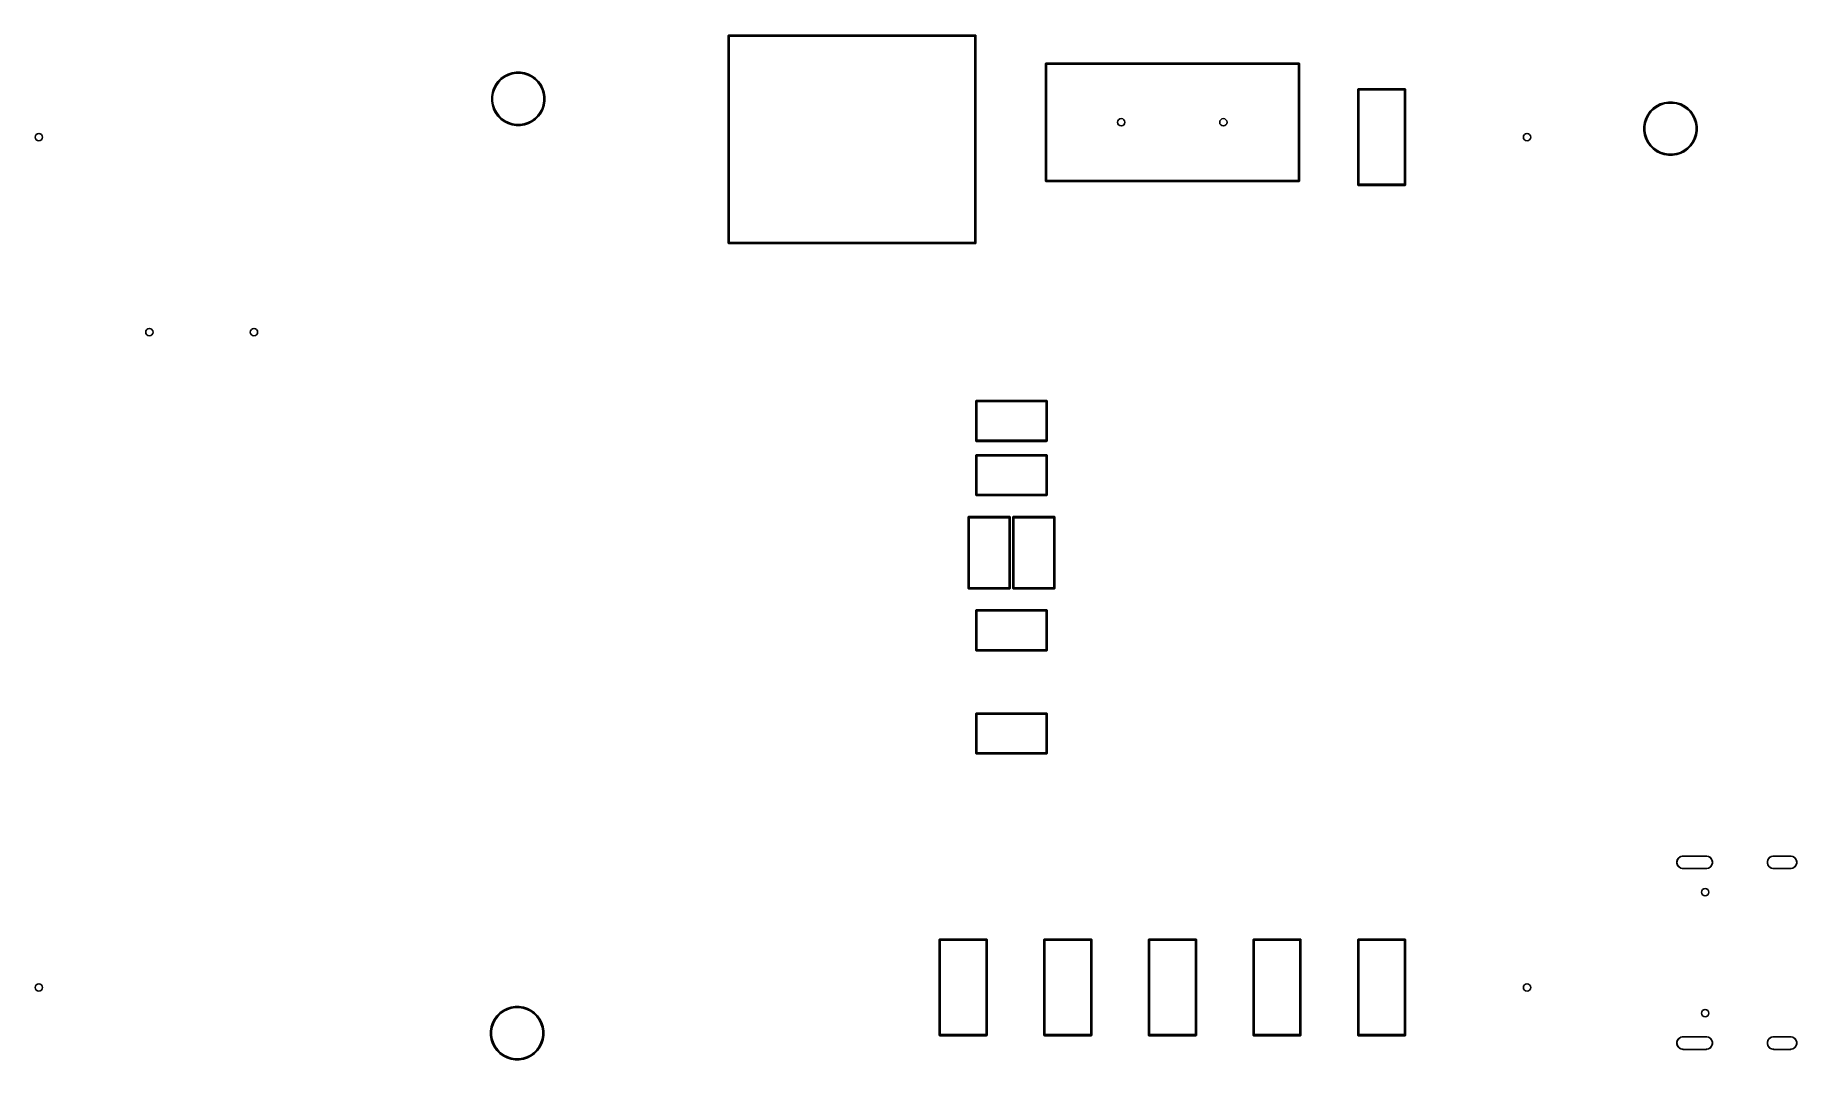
# Model space of a CAD drawing. Extents: x 4.08 to 7.4, y -4.83 to -2.91.
import ezdxf

# ---------------------------------------------------------------- set-up
doc = ezdxf.new("R2010")
doc.units = 0
doc.header["$MEASUREMENT"] = 0
doc.layers.add('BLACK', color=7, linetype='CONTINUOUS')

msp = doc.modelspace()

# ---------------------------------------------------------------- linework, layer by layer
at = {"layer": 'BLACK', "linetype": 'CONTINUOUS'}
for p, q in [((5.3854, -2.9067), (5.3855, -2.9064)), ((5.3854, -3.2965), (5.3854, -2.9067)), ((5.3855, -2.9064), (5.386, -2.9058)), ((5.386, -2.9058), (5.3864, -2.9057)), ((5.3864, -2.9057), (5.851, -2.9057)), ((5.3874, -2.9077), (5.3874, -3.2955)), ((5.85, -2.9077), (5.3874, -2.9077)), ((5.85, -3.2955), (5.85, -2.9077)), ((5.851, -2.9057), (5.8513, -2.9058)), ((5.8513, -2.9058), (5.8519, -2.9064)), ((5.8519, -2.9064), (5.8519, -2.9067)), ((5.8519, -2.9067), (5.8519, -3.2965)), ((4.9581, -2.9873), (4.9644, -2.9827)), ((4.9644, -2.9827), (4.9715, -2.9791)), ((4.9722, -2.9808), (4.9654, -2.9843)), ((4.9715, -2.9791), (4.979, -2.9767)), ((4.9794, -2.9785), (4.9722, -2.9808)), ((4.979, -2.9767), (4.9867, -2.9755)), ((4.9869, -2.9773), (4.9794, -2.9785)), ((4.9867, -2.9755), (4.9946, -2.9755)), ((4.9945, -2.9773), (4.9869, -2.9773)), ((5.002, -2.9785), (4.9945, -2.9773)), ((4.9946, -2.9755), (5.0024, -2.9767)), ((5.0092, -2.9808), (5.002, -2.9785)), ((5.0024, -2.9767), (5.0099, -2.9791)), ((5.016, -2.9843), (5.0092, -2.9808)), ((5.0099, -2.9791), (5.0169, -2.9827)), ((5.0169, -2.9827), (5.0233, -2.9873)), ((5.9825, -2.9593), (5.9826, -2.9589)), ((5.9825, -3.1798), (5.9825, -2.9593)), ((5.9826, -2.9589), (5.9831, -2.9584)), ((5.9831, -2.9584), (5.9835, -2.9583)), ((5.9835, -2.9583), (6.4599, -2.9583)), ((5.9845, -2.9603), (5.9845, -3.1788)), ((6.4589, -2.9603), (5.9845, -2.9603)), ((6.4589, -3.1788), (6.4589, -2.9603)), ((6.4599, -2.9583), (6.4602, -2.9584)), ((6.4602, -2.9584), (6.4608, -2.9589)), ((6.4608, -2.9589), (6.4608, -2.9593)), ((6.4608, -2.9593), (6.4608, -3.1798)), ((4.9406, -3.0216), (4.9419, -3.0138)), ((4.9419, -3.0138), (4.9443, -3.0063)), ((4.9436, -3.0142), (4.9424, -3.0217)), ((4.946, -3.007), (4.9436, -3.0142)), ((4.9443, -3.0063), (4.9479, -2.9993)), ((4.9494, -3.0002), (4.946, -3.007)), ((4.9479, -2.9993), (4.9525, -2.9929)), ((4.9539, -2.9941), (4.9494, -3.0002)), ((4.9525, -2.9929), (4.9581, -2.9873)), ((4.9593, -2.9887), (4.9539, -2.9941)), ((4.9654, -2.9843), (4.9593, -2.9887)), ((5.0221, -2.9887), (5.016, -2.9843)), ((5.0275, -2.9941), (5.0221, -2.9887)), ((5.0233, -2.9873), (5.0288, -2.9929)), ((5.0319, -3.0002), (5.0275, -2.9941)), ((5.0288, -2.9929), (5.0335, -2.9993)), ((5.0354, -3.007), (5.0319, -3.0002)), ((5.0335, -2.9993), (5.0371, -3.0063)), ((5.0377, -3.0142), (5.0354, -3.007)), ((5.0371, -3.0063), (5.0395, -3.0138)), ((5.0389, -3.0217), (5.0377, -3.0142)), ((5.0395, -3.0138), (5.0407, -3.0216)), ((6.5701, -3.0078), (6.5702, -3.0074)), ((6.5701, -3.1873), (6.5701, -3.0078)), ((6.5702, -3.0074), (6.5707, -3.0068)), ((6.5707, -3.0068), (6.5711, -3.0068)), ((6.5711, -3.0068), (6.6593, -3.0068)), ((6.5721, -3.0087), (6.5721, -3.1863)), ((6.6583, -3.0087), (6.5721, -3.0087)), ((6.6583, -3.1863), (6.6583, -3.0087)), ((6.6593, -3.0068), (6.6597, -3.0068)), ((6.6597, -3.0068), (6.6602, -3.0074)), ((6.6602, -3.0074), (6.6603, -3.0078)), ((6.6603, -3.0078), (6.6603, -3.1873)), ((4.9406, -3.0217), (4.9406, -3.0216)), ((4.9406, -3.0295), (4.9406, -3.0217)), ((4.9419, -3.0372), (4.9406, -3.0295)), ((4.9443, -3.0447), (4.9419, -3.0372)), ((4.9424, -3.0217), (4.9424, -3.0293)), ((4.9424, -3.0293), (4.9436, -3.0368)), ((4.9436, -3.0368), (4.946, -3.044)), ((4.9479, -3.0517), (4.9443, -3.0447)), ((4.946, -3.044), (4.9494, -3.0508)), ((5.0319, -3.0508), (5.0354, -3.044)), ((5.0371, -3.0447), (5.0335, -3.0517)), ((5.0354, -3.044), (5.0377, -3.0368)), ((5.0395, -3.0372), (5.0371, -3.0447)), ((5.0377, -3.0368), (5.0389, -3.0293)), ((5.0389, -3.0293), (5.0389, -3.0217)), ((5.0407, -3.0295), (5.0395, -3.0372)), ((5.0407, -3.0216), (5.0407, -3.0295)), ((7.1159, -3.0553), (7.1205, -3.0489)), ((7.1205, -3.0489), (7.1261, -3.0433)), ((7.1273, -3.0447), (7.1219, -3.0501)), ((7.1261, -3.0433), (7.1324, -3.0387)), ((7.1334, -3.0403), (7.1273, -3.0447)), ((7.1324, -3.0387), (7.1395, -3.0351)), ((7.1402, -3.0368), (7.1334, -3.0403)), ((7.1395, -3.0351), (7.147, -3.0327)), ((7.1474, -3.0345), (7.1402, -3.0368)), ((7.147, -3.0327), (7.1547, -3.0315)), ((7.1549, -3.0333), (7.1474, -3.0345)), ((7.1547, -3.0315), (7.1626, -3.0315)), ((7.1625, -3.0333), (7.1549, -3.0333)), ((7.17, -3.0345), (7.1625, -3.0333)), ((7.1626, -3.0315), (7.1704, -3.0327)), ((7.1772, -3.0368), (7.17, -3.0345)), ((7.1704, -3.0327), (7.1779, -3.0351)), ((7.184, -3.0403), (7.1772, -3.0368)), ((7.1779, -3.0351), (7.1849, -3.0387)), ((7.1901, -3.0447), (7.184, -3.0403)), ((7.1849, -3.0387), (7.1913, -3.0433)), ((7.1955, -3.0501), (7.1901, -3.0447)), ((7.1913, -3.0433), (7.1968, -3.0489)), ((7.1968, -3.0489), (7.2015, -3.0553)), ((4.9525, -3.0581), (4.9479, -3.0517)), ((4.9494, -3.0508), (4.9539, -3.0569)), ((4.9581, -3.0637), (4.9525, -3.0581)), ((4.9539, -3.0569), (4.9593, -3.0623)), ((4.9644, -3.0683), (4.9581, -3.0637)), ((4.9593, -3.0623), (4.9654, -3.0668)), ((4.9715, -3.0719), (4.9644, -3.0683)), ((4.9654, -3.0668), (4.9722, -3.0702)), ((4.979, -3.0743), (4.9715, -3.0719)), ((4.9722, -3.0702), (4.9794, -3.0726)), ((4.9867, -3.0756), (4.979, -3.0743)), ((4.9794, -3.0726), (4.9869, -3.0737)), ((4.9946, -3.0756), (4.9867, -3.0756)), ((4.9869, -3.0737), (4.9945, -3.0737)), ((4.9945, -3.0737), (5.002, -3.0726)), ((5.0024, -3.0743), (4.9946, -3.0756)), ((5.002, -3.0726), (5.0092, -3.0702)), ((5.0099, -3.0719), (5.0024, -3.0743)), ((5.0092, -3.0702), (5.016, -3.0668)), ((5.0169, -3.0683), (5.0099, -3.0719)), ((5.016, -3.0668), (5.0221, -3.0623)), ((5.0233, -3.0637), (5.0169, -3.0683)), ((5.0221, -3.0623), (5.0275, -3.0569)), ((5.0288, -3.0581), (5.0233, -3.0637)), ((5.0275, -3.0569), (5.0319, -3.0508)), ((5.0335, -3.0517), (5.0288, -3.0581)), ((7.1086, -3.0776), (7.1099, -3.0698)), ((7.1086, -3.0777), (7.1086, -3.0776)), ((7.1086, -3.0855), (7.1086, -3.0777)), ((7.1099, -3.0698), (7.1123, -3.0623)), ((7.1116, -3.0702), (7.1104, -3.0777)), ((7.1104, -3.0777), (7.1104, -3.0853)), ((7.114, -3.063), (7.1116, -3.0702)), ((7.1123, -3.0623), (7.1159, -3.0553)), ((7.1174, -3.0562), (7.114, -3.063)), ((7.1219, -3.0501), (7.1174, -3.0562)), ((7.1999, -3.0562), (7.1955, -3.0501)), ((7.2034, -3.063), (7.1999, -3.0562)), ((7.2015, -3.0553), (7.2051, -3.0623)), ((7.2057, -3.0702), (7.2034, -3.063)), ((7.2051, -3.0623), (7.2075, -3.0698)), ((7.2069, -3.0777), (7.2057, -3.0702)), ((7.2069, -3.0853), (7.2069, -3.0777)), ((7.2075, -3.0698), (7.2087, -3.0776)), ((7.2087, -3.0776), (7.2087, -3.0855)), ((7.1099, -3.0932), (7.1086, -3.0855)), ((7.1123, -3.1007), (7.1099, -3.0932)), ((7.1104, -3.0853), (7.1116, -3.0928)), ((7.1116, -3.0928), (7.114, -3.1)), ((7.1159, -3.1077), (7.1123, -3.1007)), ((7.114, -3.1), (7.1174, -3.1068)), ((7.1205, -3.1141), (7.1159, -3.1077)), ((7.1174, -3.1068), (7.1219, -3.1129)), ((7.1261, -3.1197), (7.1205, -3.1141)), ((7.1219, -3.1129), (7.1273, -3.1183)), ((7.1901, -3.1183), (7.1955, -3.1129)), ((7.1968, -3.1141), (7.1913, -3.1197)), ((7.1955, -3.1129), (7.1999, -3.1068)), ((7.2015, -3.1077), (7.1968, -3.1141)), ((7.1999, -3.1068), (7.2034, -3.1)), ((7.2051, -3.1007), (7.2015, -3.1077)), ((7.2034, -3.1), (7.2057, -3.0928)), ((7.2075, -3.0932), (7.2051, -3.1007)), ((7.2057, -3.0928), (7.2069, -3.0853)), ((7.2087, -3.0855), (7.2075, -3.0932)), ((7.1324, -3.1243), (7.1261, -3.1197)), ((7.1273, -3.1183), (7.1334, -3.1228)), ((7.1395, -3.1279), (7.1324, -3.1243)), ((7.1334, -3.1228), (7.1402, -3.1262)), ((7.147, -3.1303), (7.1395, -3.1279)), ((7.1402, -3.1262), (7.1474, -3.1286)), ((7.1547, -3.1316), (7.147, -3.1303)), ((7.1474, -3.1286), (7.1549, -3.1297)), ((7.1626, -3.1316), (7.1547, -3.1316)), ((7.1549, -3.1297), (7.1625, -3.1297)), ((7.1625, -3.1297), (7.17, -3.1286)), ((7.1704, -3.1303), (7.1626, -3.1316)), ((7.17, -3.1286), (7.1772, -3.1262)), ((7.1779, -3.1279), (7.1704, -3.1303)), ((7.1772, -3.1262), (7.184, -3.1228)), ((7.1849, -3.1243), (7.1779, -3.1279)), ((7.184, -3.1228), (7.1901, -3.1183)), ((7.1913, -3.1197), (7.1849, -3.1243)), ((5.9826, -3.1801), (5.9825, -3.1798)), ((5.9831, -3.1807), (5.9826, -3.1801)), ((5.9835, -3.1807), (5.9831, -3.1807)), ((6.4599, -3.1807), (5.9835, -3.1807)), ((5.9845, -3.1788), (6.4589, -3.1788)), ((6.4602, -3.1807), (6.4599, -3.1807)), ((6.4608, -3.1801), (6.4602, -3.1807)), ((6.4608, -3.1798), (6.4608, -3.1801)), ((6.5702, -3.1877), (6.5701, -3.1873)), ((6.5707, -3.1882), (6.5702, -3.1877)), ((6.5711, -3.1883), (6.5707, -3.1882)), ((6.6593, -3.1883), (6.5711, -3.1883)), ((6.5721, -3.1863), (6.6583, -3.1863)), ((6.6597, -3.1882), (6.6593, -3.1883)), ((6.6602, -3.1877), (6.6597, -3.1882)), ((6.6603, -3.1873), (6.6602, -3.1877)), ((5.3855, -3.2969), (5.3854, -3.2965)), ((5.386, -3.2974), (5.3855, -3.2969)), ((5.3864, -3.2975), (5.386, -3.2974)), ((5.851, -3.2975), (5.3864, -3.2975)), ((5.3874, -3.2955), (5.85, -3.2955)), ((5.8513, -3.2974), (5.851, -3.2975)), ((5.8519, -3.2969), (5.8513, -3.2974)), ((5.8519, -3.2965), (5.8519, -3.2969)), ((5.8515, -3.5941), (5.8516, -3.5937)), ((5.8515, -3.6689), (5.8515, -3.5941)), ((5.8516, -3.5937), (5.8522, -3.5932)), ((5.8522, -3.5932), (5.8525, -3.5931)), ((5.8525, -3.5931), (5.9848, -3.5931)), ((5.8535, -3.5951), (5.8535, -3.6679)), ((5.9838, -3.5951), (5.8535, -3.5951)), ((5.9838, -3.6679), (5.9838, -3.5951)), ((5.9848, -3.5931), (5.9852, -3.5932)), ((5.9852, -3.5932), (5.9857, -3.5937)), ((5.9857, -3.5937), (5.9858, -3.5941)), ((5.9858, -3.5941), (5.9858, -3.6689)), ((5.8516, -3.6693), (5.8515, -3.6689)), ((5.8522, -3.6698), (5.8516, -3.6693)), ((5.8525, -3.6699), (5.8522, -3.6698)), ((5.9848, -3.6699), (5.8525, -3.6699)), ((5.8535, -3.6679), (5.9838, -3.6679)), ((5.9852, -3.6698), (5.9848, -3.6699)), ((5.9857, -3.6693), (5.9852, -3.6698)), ((5.9858, -3.6689), (5.9857, -3.6693)), ((5.8515, -3.6961), (5.8516, -3.6957)), ((5.8515, -3.7709), (5.8515, -3.6961)), ((5.8516, -3.6957), (5.8522, -3.6952)), ((5.8522, -3.6952), (5.8525, -3.6951)), ((5.8525, -3.6951), (5.9848, -3.6951)), ((5.8535, -3.6971), (5.8535, -3.7699)), ((5.9838, -3.6971), (5.8535, -3.6971)), ((5.9838, -3.7699), (5.9838, -3.6971)), ((5.9848, -3.6951), (5.9852, -3.6952)), ((5.9852, -3.6952), (5.9857, -3.6957)), ((5.9857, -3.6957), (5.9858, -3.6961)), ((5.9858, -3.6961), (5.9858, -3.7709)), ((5.8516, -3.7713), (5.8515, -3.7709)), ((5.8522, -3.7718), (5.8516, -3.7713)), ((5.8525, -3.7719), (5.8522, -3.7718)), ((5.9848, -3.7719), (5.8525, -3.7719)), ((5.8535, -3.7699), (5.9838, -3.7699)), ((5.9852, -3.7718), (5.9848, -3.7719)), ((5.9857, -3.7713), (5.9852, -3.7718)), ((5.9858, -3.7709), (5.9857, -3.7713)), ((5.8377, -3.8117), (5.8381, -3.8116)), ((5.8381, -3.8116), (5.9153, -3.8116)), ((5.9153, -3.8116), (5.9156, -3.8117)), ((5.9217, -3.8117), (5.9221, -3.8116)), ((5.9221, -3.8116), (5.9993, -3.8116)), ((5.9993, -3.8116), (5.9996, -3.8117)), ((5.8371, -3.8126), (5.8372, -3.8122)), ((5.8371, -3.9464), (5.8371, -3.8126)), ((5.8372, -3.8122), (5.8377, -3.8117)), ((5.8391, -3.8136), (5.8391, -3.9455)), ((5.9143, -3.8136), (5.8391, -3.8136)), ((5.9143, -3.9455), (5.9143, -3.8136)), ((5.9156, -3.8117), (5.9162, -3.8122)), ((5.9162, -3.8122), (5.9162, -3.8126)), ((5.9162, -3.8126), (5.9162, -3.9464)), ((5.9211, -3.8126), (5.9212, -3.8122)), ((5.9211, -3.9464), (5.9211, -3.8126)), ((5.9212, -3.8122), (5.9217, -3.8117)), ((5.9231, -3.8136), (5.9231, -3.9455)), ((5.9983, -3.8136), (5.9231, -3.8136)), ((5.9983, -3.9455), (5.9983, -3.8136)), ((5.9996, -3.8117), (6.0002, -3.8122)), ((6.0002, -3.8122), (6.0002, -3.8126)), ((6.0002, -3.8126), (6.0002, -3.9464)), ((5.8372, -3.9468), (5.8371, -3.9464)), ((5.8377, -3.9474), (5.8372, -3.9468)), ((5.8381, -3.9474), (5.8377, -3.9474)), ((5.9153, -3.9474), (5.8381, -3.9474)), ((5.8391, -3.9455), (5.9143, -3.9455)), ((5.9156, -3.9474), (5.9153, -3.9474)), ((5.9162, -3.9468), (5.9156, -3.9474)), ((5.9162, -3.9464), (5.9162, -3.9468)), ((5.9212, -3.9468), (5.9211, -3.9464)), ((5.9217, -3.9474), (5.9212, -3.9468)), ((5.9221, -3.9474), (5.9217, -3.9474)), ((5.9993, -3.9474), (5.9221, -3.9474)), ((5.9231, -3.9455), (5.9983, -3.9455)), ((5.9996, -3.9474), (5.9993, -3.9474)), ((6.0002, -3.9468), (5.9996, -3.9474)), ((6.0002, -3.9464), (6.0002, -3.9468)), ((5.8515, -3.9881), (5.8516, -3.9877)), ((5.8515, -4.0629), (5.8515, -3.9881)), ((5.8516, -3.9877), (5.8522, -3.9872)), ((5.8522, -3.9872), (5.8525, -3.9871)), ((5.8525, -3.9871), (5.9848, -3.9871)), ((5.8535, -3.9891), (5.8535, -4.0619)), ((5.9838, -3.9891), (5.8535, -3.9891)), ((5.9838, -4.0619), (5.9838, -3.9891)), ((5.9848, -3.9871), (5.9852, -3.9872)), ((5.9852, -3.9872), (5.9857, -3.9877)), ((5.9857, -3.9877), (5.9858, -3.9881)), ((5.9858, -3.9881), (5.9858, -4.0629)), ((5.8516, -4.0633), (5.8515, -4.0629)), ((5.8522, -4.0638), (5.8516, -4.0633)), ((5.8525, -4.0639), (5.8522, -4.0638)), ((5.9848, -4.0639), (5.8525, -4.0639)), ((5.8535, -4.0619), (5.9838, -4.0619)), ((5.9852, -4.0638), (5.9848, -4.0639)), ((5.9857, -4.0633), (5.9852, -4.0638)), ((5.9858, -4.0629), (5.9857, -4.0633)), ((5.8515, -4.1821), (5.8516, -4.1817)), ((5.8515, -4.2569), (5.8515, -4.1821)), ((5.8516, -4.1817), (5.8522, -4.1812)), ((5.8522, -4.1812), (5.8525, -4.1811)), ((5.8525, -4.1811), (5.9848, -4.1811)), ((5.8535, -4.1831), (5.8535, -4.2559)), ((5.9838, -4.1831), (5.8535, -4.1831)), ((5.9838, -4.2559), (5.9838, -4.1831)), ((5.9848, -4.1811), (5.9852, -4.1812)), ((5.9852, -4.1812), (5.9857, -4.1817)), ((5.9857, -4.1817), (5.9858, -4.1821)), ((5.9858, -4.1821), (5.9858, -4.2569)), ((5.8516, -4.2573), (5.8515, -4.2569)), ((5.8522, -4.2578), (5.8516, -4.2573)), ((5.8525, -4.2579), (5.8522, -4.2578)), ((5.9848, -4.2579), (5.8525, -4.2579)), ((5.8535, -4.2559), (5.9838, -4.2559)), ((5.9852, -4.2578), (5.9848, -4.2579)), ((5.9857, -4.2573), (5.9852, -4.2578)), ((5.9858, -4.2569), (5.9857, -4.2573)), ((7.1707, -4.4604), (7.1715, -4.4575)), ((7.1707, -4.4635), (7.1707, -4.4604)), ((7.1715, -4.4665), (7.1707, -4.4635)), ((7.1715, -4.4575), (7.1731, -4.4548)), ((7.1731, -4.4692), (7.1715, -4.4665)), ((7.1731, -4.4548), (7.1753, -4.4526)), ((7.1753, -4.4714), (7.1731, -4.4692)), ((7.1753, -4.4526), (7.1779, -4.4511)), ((7.1779, -4.4729), (7.1753, -4.4714)), ((7.1779, -4.4511), (7.1809, -4.4503)), ((7.1809, -4.4737), (7.1779, -4.4729)), ((7.1809, -4.4503), (7.1825, -4.4502)), ((7.1825, -4.4738), (7.1809, -4.4737)), ((7.1825, -4.4502), (7.2258, -4.4502)), ((7.2258, -4.4502), (7.1825, -4.4502)), ((7.2258, -4.4738), (7.1825, -4.4738)), ((7.1825, -4.4738), (7.2258, -4.4738)), ((7.2258, -4.4502), (7.2273, -4.4503)), ((7.2273, -4.4737), (7.2258, -4.4738)), ((7.2273, -4.4503), (7.2303, -4.4511)), ((7.2303, -4.4729), (7.2273, -4.4737)), ((7.2303, -4.4511), (7.233, -4.4526)), ((7.233, -4.4714), (7.2303, -4.4729)), ((7.233, -4.4526), (7.2351, -4.4548)), ((7.2351, -4.4692), (7.233, -4.4714)), ((7.2351, -4.4548), (7.2367, -4.4575)), ((7.2367, -4.4665), (7.2351, -4.4692)), ((7.2367, -4.4575), (7.2375, -4.4604)), ((7.2375, -4.4635), (7.2367, -4.4665)), ((7.2375, -4.4604), (7.2375, -4.4635)), ((7.3412, -4.4604), (7.342, -4.4575)), ((7.3412, -4.4635), (7.3412, -4.4604)), ((7.342, -4.4665), (7.3412, -4.4635)), ((7.342, -4.4575), (7.3436, -4.4548)), ((7.3436, -4.4692), (7.342, -4.4665)), ((7.3436, -4.4548), (7.3457, -4.4526)), ((7.3457, -4.4714), (7.3436, -4.4692)), ((7.3457, -4.4526), (7.3484, -4.4511)), ((7.3484, -4.4729), (7.3457, -4.4714)), ((7.3484, -4.4511), (7.3514, -4.4503)), ((7.3514, -4.4737), (7.3484, -4.4729)), ((7.3514, -4.4503), (7.3529, -4.4502)), ((7.3529, -4.4738), (7.3514, -4.4737)), ((7.3529, -4.4502), (7.3844, -4.4502)), ((7.3844, -4.4502), (7.3529, -4.4502)), ((7.3844, -4.4738), (7.3529, -4.4738)), ((7.3529, -4.4738), (7.3844, -4.4738)), ((7.3844, -4.4502), (7.386, -4.4503)), ((7.386, -4.4737), (7.3844, -4.4738)), ((7.386, -4.4503), (7.3889, -4.4511)), ((7.3889, -4.4729), (7.386, -4.4737)), ((7.3889, -4.4511), (7.3916, -4.4526)), ((7.3916, -4.4714), (7.3889, -4.4729)), ((7.3916, -4.4526), (7.3938, -4.4548)), ((7.3938, -4.4692), (7.3916, -4.4714)), ((7.3938, -4.4548), (7.3953, -4.4575)), ((7.3953, -4.4665), (7.3938, -4.4692)), ((7.3953, -4.4575), (7.3961, -4.4604)), ((7.3961, -4.4635), (7.3953, -4.4665)), ((7.3961, -4.4604), (7.3961, -4.4635)), ((5.7828, -4.6074), (5.7833, -4.6068)), ((5.7833, -4.6068), (5.7837, -4.6068)), ((5.7837, -4.6068), (5.8719, -4.6068)), ((5.8719, -4.6068), (5.8723, -4.6068)), ((5.8723, -4.6068), (5.8728, -4.6074)), ((5.9797, -4.6074), (5.9802, -4.6068)), ((5.9802, -4.6068), (5.9806, -4.6068)), ((5.9806, -4.6068), (6.0688, -4.6068)), ((6.0688, -4.6068), (6.0691, -4.6068)), ((6.0691, -4.6068), (6.0697, -4.6074)), ((6.1765, -4.6074), (6.177, -4.6068)), ((6.177, -4.6068), (6.1774, -4.6068)), ((6.1774, -4.6068), (6.2656, -4.6068)), ((6.2656, -4.6068), (6.266, -4.6068)), ((6.266, -4.6068), (6.2665, -4.6074)), ((6.3734, -4.6074), (6.3739, -4.6068)), ((6.3739, -4.6068), (6.3743, -4.6068)), ((6.3743, -4.6068), (6.4625, -4.6068)), ((6.4625, -4.6068), (6.4628, -4.6068)), ((6.4628, -4.6068), (6.4634, -4.6074)), ((6.5702, -4.6074), (6.5707, -4.6068)), ((6.5707, -4.6068), (6.5711, -4.6068)), ((6.5711, -4.6068), (6.6593, -4.6068)), ((6.6593, -4.6068), (6.6597, -4.6068)), ((6.6597, -4.6068), (6.6602, -4.6074)), ((5.7827, -4.6078), (5.7828, -4.6074)), ((5.7827, -4.7873), (5.7827, -4.6078)), ((5.7847, -4.6087), (5.7847, -4.7863)), ((5.8709, -4.6087), (5.7847, -4.6087)), ((5.8709, -4.7863), (5.8709, -4.6087)), ((5.8728, -4.6074), (5.8729, -4.6078)), ((5.8729, -4.6078), (5.8729, -4.7873)), ((5.9796, -4.6078), (5.9797, -4.6074)), ((5.9796, -4.7873), (5.9796, -4.6078)), ((5.9815, -4.6087), (5.9815, -4.7863)), ((6.0678, -4.6087), (5.9815, -4.6087)), ((6.0678, -4.7863), (6.0678, -4.6087)), ((6.0697, -4.6074), (6.0697, -4.6078)), ((6.0697, -4.6078), (6.0697, -4.7873)), ((6.1764, -4.6078), (6.1765, -4.6074)), ((6.1764, -4.7873), (6.1764, -4.6078)), ((6.1784, -4.6087), (6.1784, -4.7863)), ((6.2646, -4.6087), (6.1784, -4.6087)), ((6.2646, -4.7863), (6.2646, -4.6087)), ((6.2665, -4.6074), (6.2666, -4.6078)), ((6.2666, -4.6078), (6.2666, -4.7873)), ((6.3733, -4.6078), (6.3734, -4.6074)), ((6.3733, -4.7873), (6.3733, -4.6078)), ((6.3752, -4.6087), (6.3752, -4.7863)), ((6.4615, -4.6087), (6.3752, -4.6087)), ((6.4615, -4.7863), (6.4615, -4.6087)), ((6.4634, -4.6074), (6.4634, -4.6078)), ((6.4634, -4.6078), (6.4634, -4.7873)), ((6.5701, -4.6078), (6.5702, -4.6074)), ((6.5701, -4.7873), (6.5701, -4.6078)), ((6.5721, -4.6087), (6.5721, -4.7863)), ((6.6583, -4.6087), (6.5721, -4.6087)), ((6.6583, -4.7863), (6.6583, -4.6087)), ((6.6602, -4.6074), (6.6603, -4.6078)), ((6.6603, -4.6078), (6.6603, -4.7873)), ((4.9624, -4.7407), (4.9695, -4.7371)), ((4.9702, -4.7388), (4.9634, -4.7423)), ((4.9695, -4.7371), (4.977, -4.7347)), ((4.9774, -4.7365), (4.9702, -4.7388)), ((4.977, -4.7347), (4.9847, -4.7335)), ((4.9849, -4.7353), (4.9774, -4.7365)), ((4.9847, -4.7335), (4.9926, -4.7335)), ((4.9925, -4.7353), (4.9849, -4.7353)), ((5, -4.7365), (4.9925, -4.7353)), ((4.9926, -4.7335), (5.0004, -4.7347)), ((5.0072, -4.7388), (5, -4.7365)), ((5.0004, -4.7347), (5.0079, -4.7371)), ((5.014, -4.7423), (5.0072, -4.7388)), ((5.0079, -4.7371), (5.0149, -4.7407)), ((4.9386, -4.7796), (4.9399, -4.7718)), ((4.9399, -4.7718), (4.9423, -4.7643)), ((4.9416, -4.7722), (4.9404, -4.7797)), ((4.944, -4.765), (4.9416, -4.7722)), ((4.9423, -4.7643), (4.9459, -4.7573)), ((4.9474, -4.7582), (4.944, -4.765)), ((4.9459, -4.7573), (4.9505, -4.7509)), ((4.9519, -4.7521), (4.9474, -4.7582)), ((4.9505, -4.7509), (4.9561, -4.7453)), ((4.9573, -4.7467), (4.9519, -4.7521)), ((4.9561, -4.7453), (4.9624, -4.7407)), ((4.9634, -4.7423), (4.9573, -4.7467)), ((5.0201, -4.7467), (5.014, -4.7423)), ((5.0149, -4.7407), (5.0213, -4.7453)), ((5.0255, -4.7521), (5.0201, -4.7467)), ((5.0213, -4.7453), (5.0268, -4.7509)), ((5.0299, -4.7582), (5.0255, -4.7521)), ((5.0268, -4.7509), (5.0315, -4.7573)), ((5.0334, -4.765), (5.0299, -4.7582)), ((5.0315, -4.7573), (5.0351, -4.7643)), ((5.0357, -4.7722), (5.0334, -4.765)), ((5.0351, -4.7643), (5.0375, -4.7718)), ((5.0369, -4.7797), (5.0357, -4.7722)), ((5.0375, -4.7718), (5.0387, -4.7796)), ((4.9386, -4.7797), (4.9386, -4.7796)), ((4.9386, -4.7875), (4.9386, -4.7797)), ((4.9399, -4.7952), (4.9386, -4.7875)), ((4.9423, -4.8027), (4.9399, -4.7952)), ((4.9404, -4.7797), (4.9404, -4.7873)), ((4.9404, -4.7873), (4.9416, -4.7948)), ((4.9416, -4.7948), (4.944, -4.802)), ((4.9459, -4.8097), (4.9423, -4.8027)), ((4.944, -4.802), (4.9474, -4.8088)), ((5.0299, -4.8088), (5.0334, -4.802)), ((5.0351, -4.8027), (5.0315, -4.8097)), ((5.0334, -4.802), (5.0357, -4.7948)), ((5.0375, -4.7952), (5.0351, -4.8027)), ((5.0357, -4.7948), (5.0369, -4.7873)), ((5.0369, -4.7873), (5.0369, -4.7797)), ((5.0387, -4.7875), (5.0375, -4.7952)), ((5.0387, -4.7796), (5.0387, -4.7875)), ((5.7828, -4.7877), (5.7827, -4.7873)), ((5.7833, -4.7882), (5.7828, -4.7877)), ((5.7837, -4.7883), (5.7833, -4.7882)), ((5.8719, -4.7883), (5.7837, -4.7883)), ((5.7847, -4.7863), (5.8709, -4.7863)), ((5.8723, -4.7882), (5.8719, -4.7883)), ((5.8728, -4.7877), (5.8723, -4.7882)), ((5.8729, -4.7873), (5.8728, -4.7877)), ((5.9797, -4.7877), (5.9796, -4.7873)), ((5.9802, -4.7882), (5.9797, -4.7877)), ((5.9806, -4.7883), (5.9802, -4.7882)), ((6.0688, -4.7883), (5.9806, -4.7883)), ((5.9815, -4.7863), (6.0678, -4.7863)), ((6.0691, -4.7882), (6.0688, -4.7883)), ((6.0697, -4.7877), (6.0691, -4.7882)), ((6.0697, -4.7873), (6.0697, -4.7877)), ((6.1765, -4.7877), (6.1764, -4.7873)), ((6.177, -4.7882), (6.1765, -4.7877)), ((6.1774, -4.7883), (6.177, -4.7882)), ((6.2656, -4.7883), (6.1774, -4.7883)), ((6.1784, -4.7863), (6.2646, -4.7863)), ((6.266, -4.7882), (6.2656, -4.7883)), ((6.2665, -4.7877), (6.266, -4.7882)), ((6.2666, -4.7873), (6.2665, -4.7877)), ((6.3734, -4.7877), (6.3733, -4.7873)), ((6.3739, -4.7882), (6.3734, -4.7877)), ((6.3743, -4.7883), (6.3739, -4.7882)), ((6.4625, -4.7883), (6.3743, -4.7883)), ((6.3752, -4.7863), (6.4615, -4.7863)), ((6.4628, -4.7882), (6.4625, -4.7883)), ((6.4634, -4.7877), (6.4628, -4.7882)), ((6.4634, -4.7873), (6.4634, -4.7877)), ((6.5702, -4.7877), (6.5701, -4.7873)), ((6.5707, -4.7882), (6.5702, -4.7877)), ((6.5711, -4.7883), (6.5707, -4.7882)), ((6.6593, -4.7883), (6.5711, -4.7883)), ((6.5721, -4.7863), (6.6583, -4.7863)), ((6.6597, -4.7882), (6.6593, -4.7883)), ((6.6602, -4.7877), (6.6597, -4.7882)), ((6.6603, -4.7873), (6.6602, -4.7877)), ((7.1707, -4.8006), (7.1715, -4.7976)), ((7.1707, -4.8037), (7.1707, -4.8006)), ((7.1715, -4.8067), (7.1707, -4.8037)), ((7.1715, -4.7976), (7.1731, -4.795)), ((7.1731, -4.795), (7.1753, -4.7928)), ((7.1753, -4.7928), (7.1779, -4.7912)), ((7.1779, -4.7912), (7.1809, -4.7904)), ((7.1809, -4.7904), (7.1825, -4.7903)), ((7.1825, -4.7903), (7.2258, -4.7903)), ((7.2258, -4.7903), (7.1825, -4.7903)), ((7.2258, -4.7903), (7.2273, -4.7904)), ((7.2273, -4.7904), (7.2303, -4.7912)), ((7.2303, -4.7912), (7.233, -4.7928)), ((7.233, -4.7928), (7.2351, -4.795)), ((7.2351, -4.795), (7.2367, -4.7976)), ((7.2367, -4.7976), (7.2375, -4.8006)), ((7.2375, -4.8037), (7.2367, -4.8067)), ((7.2375, -4.8006), (7.2375, -4.8037)), ((7.3412, -4.8006), (7.342, -4.7976)), ((7.3412, -4.8037), (7.3412, -4.8006)), ((7.342, -4.8067), (7.3412, -4.8037)), ((7.342, -4.7976), (7.3436, -4.795)), ((7.3436, -4.795), (7.3457, -4.7928)), ((7.3457, -4.7928), (7.3484, -4.7912)), ((7.3484, -4.7912), (7.3514, -4.7904)), ((7.3514, -4.7904), (7.3529, -4.7903)), ((7.3529, -4.7903), (7.3844, -4.7903)), ((7.3844, -4.7903), (7.3529, -4.7903)), ((7.3844, -4.7903), (7.386, -4.7904)), ((7.386, -4.7904), (7.3889, -4.7912)), ((7.3889, -4.7912), (7.3916, -4.7928)), ((7.3916, -4.7928), (7.3938, -4.795)), ((7.3938, -4.795), (7.3953, -4.7976)), ((7.3953, -4.7976), (7.3961, -4.8006)), ((7.3961, -4.8037), (7.3953, -4.8067)), ((7.3961, -4.8006), (7.3961, -4.8037)), ((4.9505, -4.8161), (4.9459, -4.8097)), ((4.9474, -4.8088), (4.9519, -4.8149)), ((4.9561, -4.8217), (4.9505, -4.8161)), ((4.9519, -4.8149), (4.9573, -4.8203)), ((4.9624, -4.8263), (4.9561, -4.8217)), ((4.9573, -4.8203), (4.9634, -4.8248)), ((4.9695, -4.8299), (4.9624, -4.8263)), ((4.9634, -4.8248), (4.9702, -4.8282)), ((4.977, -4.8323), (4.9695, -4.8299)), ((4.9702, -4.8282), (4.9774, -4.8306)), ((4.9847, -4.8336), (4.977, -4.8323)), ((4.9774, -4.8306), (4.9849, -4.8317)), ((4.9926, -4.8336), (4.9847, -4.8336)), ((4.9849, -4.8317), (4.9925, -4.8317)), ((4.9925, -4.8317), (5, -4.8306)), ((5.0004, -4.8323), (4.9926, -4.8336)), ((5, -4.8306), (5.0072, -4.8282)), ((5.0079, -4.8299), (5.0004, -4.8323)), ((5.0072, -4.8282), (5.014, -4.8248)), ((5.0149, -4.8263), (5.0079, -4.8299)), ((5.014, -4.8248), (5.0201, -4.8203)), ((5.0213, -4.8217), (5.0149, -4.8263)), ((5.0201, -4.8203), (5.0255, -4.8149)), ((5.0268, -4.8161), (5.0213, -4.8217)), ((5.0255, -4.8149), (5.0299, -4.8088)), ((5.0315, -4.8097), (5.0268, -4.8161)), ((7.1731, -4.8093), (7.1715, -4.8067)), ((7.1753, -4.8115), (7.1731, -4.8093)), ((7.1779, -4.8131), (7.1753, -4.8115)), ((7.1809, -4.8139), (7.1779, -4.8131)), ((7.1825, -4.814), (7.1809, -4.8139)), ((7.2258, -4.814), (7.1825, -4.814)), ((7.1825, -4.814), (7.2258, -4.814)), ((7.2273, -4.8139), (7.2258, -4.814)), ((7.2303, -4.8131), (7.2273, -4.8139)), ((7.233, -4.8115), (7.2303, -4.8131)), ((7.2351, -4.8093), (7.233, -4.8115)), ((7.2367, -4.8067), (7.2351, -4.8093)), ((7.3436, -4.8093), (7.342, -4.8067)), ((7.3457, -4.8115), (7.3436, -4.8093)), ((7.3484, -4.8131), (7.3457, -4.8115)), ((7.3514, -4.8139), (7.3484, -4.8131)), ((7.3529, -4.814), (7.3514, -4.8139)), ((7.3844, -4.814), (7.3529, -4.814)), ((7.3529, -4.814), (7.3844, -4.814)), ((7.386, -4.8139), (7.3844, -4.814)), ((7.3889, -4.8131), (7.386, -4.8139)), ((7.3916, -4.8115), (7.3889, -4.8131)), ((7.3938, -4.8093), (7.3916, -4.8115)), ((7.3953, -4.8067), (7.3938, -4.8093))]:
    msp.add_line(p, q, dxfattribs=at)
at = {"layer": 'BLACK'}
for centre in [(6.1252, -3.0695), (6.1252, -3.0695), (6.3173, -3.0695), (6.3173, -3.0695), (4.0887, -3.0975), (4.0887, -3.0975), (6.8887, -3.0975), (6.8887, -3.0975), (4.2965, -3.4644), (4.2965, -3.4644), (4.4934, -3.4644), (4.4934, -3.4644), (7.2238, -4.5183), (7.2238, -4.5183), (4.0887, -4.6975), (4.0887, -4.6975), (6.8887, -4.6975), (6.8887, -4.6975), (7.2238, -4.7458), (7.2238, -4.7458)]:
    msp.add_circle(centre, 0.00689, dxfattribs=at)
for centre, start, end in [((7.1825, -4.462), 90, 270), ((7.2258, -4.462), 270, 450), ((7.3529, -4.462), 90, 270), ((7.3844, -4.462), 270, 450), ((7.1825, -4.8021), 90, 270), ((7.2258, -4.8021), 270, 450), ((7.3529, -4.8021), 90, 270), ((7.3844, -4.8021), 270, 450)]:
    msp.add_arc(centre, 0.0118, start, end, dxfattribs=at)

doc.saveas('drawing.dxf')
